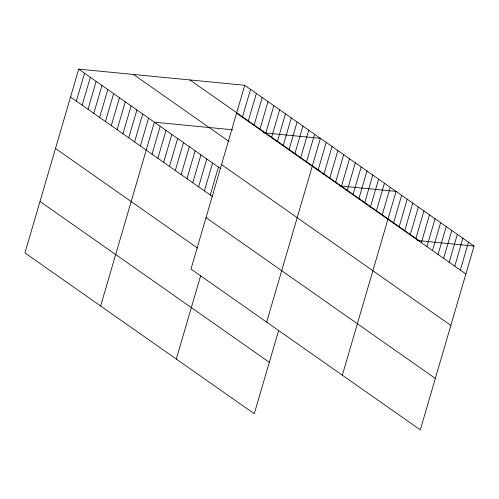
<?xml version="1.0" encoding="UTF-8"?>
<svg xmlns="http://www.w3.org/2000/svg" width="499" height="499" viewBox="0 0 499 499"><rect width="100%" height="100%" fill="white"/><g stroke="black" fill="none" stroke-linecap="round" stroke-linejoin="round"><path stroke-width="0.75" d="M244.728 85.273L190.98 269.067L420.308 429.864L474.05 246.069L244.728 85.273L78.692 69.136L24.95 252.931L254.272 413.727L278.617 330.475M76.359 101.116L84.518 73.222M82.179 105.195L90.338 77.301M87.999 109.275L96.157 81.381M93.824 113.36L101.977 85.466M99.644 117.44L107.803 89.546M105.464 121.525L113.622 93.631M111.289 125.605L119.442 97.71M117.109 129.684L125.268 101.79M122.929 133.769L131.087 105.875M128.748 137.849L136.907 109.955M134.574 141.928L142.726 114.034M140.394 146.014L148.552 118.12M100.63 305.993L154.372 122.199L232.621 129.802M152.033 154.179L160.191 126.284M157.859 158.258L166.011 130.364M163.678 162.337L171.837 134.443M169.498 166.423L177.656 138.529M175.324 170.502L183.476 142.608M181.143 174.588L189.302 146.694M186.963 178.667L195.121 150.773M192.782 182.746L200.941 154.852M198.608 186.832L206.761 158.938M204.428 190.911L212.586 163.017M210.247 194.997L218.406 167.096M242.389 117.253L250.548 89.358M176.303 359.055L200.648 275.804M248.215 121.332L256.367 93.438M254.035 125.411L262.193 97.517M259.854 129.497L268.013 101.603M265.674 133.576L273.832 105.682M271.5 137.662L279.652 109.768M277.319 141.741L285.478 113.847M283.139 145.82L291.297 117.926M288.958 149.906L297.117 122.012M294.784 153.985L302.937 126.091M300.604 158.071L308.762 130.17M306.423 162.15L314.582 134.256M266.659 322.129L320.402 138.335L263.416 132.796M318.069 170.315L326.227 142.421M323.888 174.394L332.047 146.5M329.708 178.474L337.867 150.579M335.534 182.559L343.686 154.665M341.353 186.638L349.512 158.744M347.173 190.724L355.332 162.83M352.993 194.803L361.151 166.909M358.818 198.883L366.971 170.989M364.638 202.968L372.797 175.074M370.458 207.048L378.616 179.153M376.283 211.133L384.436 183.239M382.103 215.212L390.262 187.318M342.333 375.192L396.081 191.398L339.825 185.934M393.493 223.196L401.651 195.302M399.063 227.101L407.221 199.207M404.633 231.012L412.785 203.112M410.203 234.917L418.355 207.023M415.767 238.821L423.925 210.927M421.337 242.726L429.496 214.832M426.907 246.631L435.066 218.737M432.477 250.535L440.636 222.641M438.047 254.44L446.206 226.546M443.617 258.345L451.776 230.451M449.187 262.249L457.34 234.355M454.757 266.154L462.91 238.26M460.321 270.059L468.48 242.165M417.058 240.53L474.05 246.069M189.938 79.946L419.26 240.743M236.57 113.167L465.891 273.963M133.483 74.463L228.954 141.404M221.525 164.614L450.846 325.41M78.692 69.136L220.733 168.731M70.54 97.031L212.574 196.625M206.025 217.62L435.346 378.417M55.495 148.477L197.535 248.072M39.995 201.484L269.317 362.28"/></g></svg>
